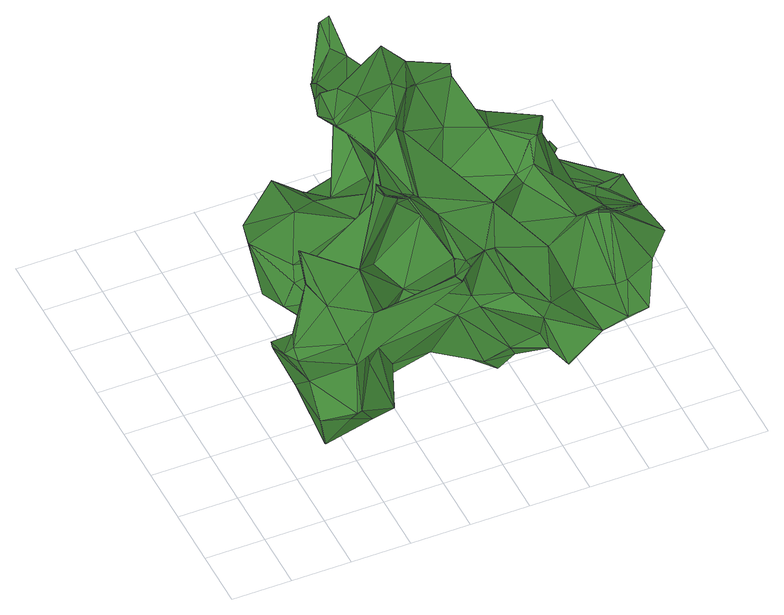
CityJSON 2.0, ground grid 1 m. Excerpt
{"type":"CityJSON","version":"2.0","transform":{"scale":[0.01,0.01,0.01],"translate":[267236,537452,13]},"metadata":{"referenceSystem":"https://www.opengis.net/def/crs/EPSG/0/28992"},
"CityObjects":{
"tree1":{"type":"SolitaryVegetationObject","attributes":{"gtid":595,"crown_width_m":6.22,"crown_median_z":16.18,"crown_r50_m":0.241,"crown_porosity":0.91,"trunk_H_m":2.39,"trunk_DBH_m":0.137,"trunk_radius_m":0.0687,"trunk_base_height_m":13.79,"original_gtid":"597"},"geometry":[{"type":"Solid","lod":"3","boundaries":[[[[0,1,2]],[[3,4,5]],[[5,6,7]],[[8,9,10]],[[11,12,13]],[[14,15,16]],[[17,15,14]],[[18,19,20]],[[18,20,21]],[[22,23,24]],[[25,23,22]],[[26,27,28]],[[29,30,0]],[[31,32,33]],[[34,25,35]],[[36,37,38]],[[37,36,39]],[[3,40,41]],[[42,43,44]],[[12,45,46]],[[47,48,49]],[[50,51,43]],[[5,40,3]],[[7,40,5]],[[52,53,54]],[[55,53,52]],[[56,57,58]],[[34,35,59]],[[60,61,62]],[[63,49,48]],[[64,65,66]],[[56,58,67]],[[35,68,69]],[[70,71,72]],[[73,74,75]],[[76,77,78]],[[70,72,79]],[[80,81,82]],[[83,84,85]],[[86,87,88]],[[89,87,86]],[[90,91,92]],[[93,94,95]],[[46,96,97]],[[98,97,96]],[[99,76,100]],[[99,100,101]],[[68,35,102]],[[76,66,100]],[[103,104,105]],[[89,95,94]],[[86,95,89]],[[88,87,106]],[[107,106,87]],[[108,109,110]],[[81,103,82]],[[111,112,113]],[[68,11,114]],[[115,116,117]],[[104,92,105]],[[118,119,120]],[[120,119,121]],[[122,123,124]],[[34,59,125]],[[82,126,80]],[[127,80,126]],[[90,104,81]],[[90,81,80]],[[128,129,130]],[[89,107,87]],[[89,131,107]],[[114,132,68]],[[40,7,133]],[[40,133,134]],[[135,136,137]],[[138,139,140]],[[141,142,143]],[[144,145,146]],[[147,146,145]],[[148,67,149]],[[150,151,58]],[[152,153,154]],[[45,155,10]],[[6,156,157]],[[130,129,105]],[[158,159,130]],[[130,159,160]],[[31,33,161]],[[162,161,33]],[[163,15,164]],[[165,15,163]],[[90,92,104]],[[55,36,142]],[[41,166,158]],[[167,168,17]],[[169,170,144]],[[171,4,126]],[[172,72,173]],[[152,174,175]],[[152,175,141]],[[176,172,177]],[[32,178,33]],[[136,19,18]],[[179,160,56]],[[85,28,27]],[[103,105,180]],[[12,46,13]],[[9,181,10]],[[182,183,60]],[[161,184,117]],[[84,185,85]],[[90,80,127]],[[142,174,55]],[[105,129,180]],[[81,104,103]],[[46,186,13]],[[20,19,187]],[[89,188,131]],[[21,189,77]],[[190,112,191]],[[32,164,17]],[[26,28,192]],[[193,33,178]],[[194,195,196]],[[197,198,167]],[[111,113,199]],[[200,201,202]],[[203,200,202]],[[38,204,205]],[[125,204,38]],[[205,141,143]],[[124,126,82]],[[48,206,63]],[[102,11,68]],[[207,178,168]],[[36,38,143]],[[208,209,210]],[[211,210,209]],[[212,62,147]],[[129,213,180]],[[46,214,179]],[[21,106,18]],[[161,117,200]],[[89,215,188]],[[89,94,215]],[[216,217,86]],[[173,207,172]],[[218,172,207]],[[59,35,69]],[[219,83,26]],[[78,66,76]],[[48,220,206]],[[181,96,45]],[[221,222,223]],[[224,53,219]],[[55,219,53]],[[225,203,226]],[[66,78,64]],[[51,139,138]],[[106,227,18]],[[199,113,144]],[[219,26,224]],[[228,51,50]],[[139,51,228]],[[120,229,118]],[[120,230,229]],[[153,152,231]],[[232,233,234]],[[235,128,214]],[[76,99,29]],[[76,29,0]],[[154,236,152]],[[4,171,157]],[[121,42,120]],[[135,224,19]],[[38,205,143]],[[225,182,237]],[[71,193,173]],[[71,173,72]],[[238,239,227]],[[38,37,24]],[[178,207,193]],[[173,193,207]],[[221,182,225]],[[183,182,221]],[[132,148,240]],[[132,240,69]],[[241,242,101]],[[63,243,140]],[[244,140,243]],[[69,68,132]],[[237,182,245]],[[179,186,46]],[[246,247,248]],[[249,248,247]],[[250,101,182]],[[67,148,179]],[[14,16,251]],[[252,2,253]],[[254,67,255]],[[254,149,67]],[[78,256,64]],[[212,60,62]],[[143,142,36]],[[166,41,134]],[[77,189,78]],[[257,78,189]],[[190,258,259]],[[45,10,181]],[[16,15,165]],[[260,1,30]],[[84,219,174]],[[55,174,219]],[[153,261,262]],[[163,263,75]],[[52,54,195]],[[264,233,232]],[[79,210,265]],[[163,164,263]],[[229,230,44]],[[190,191,258]],[[151,150,133]],[[250,182,212]],[[161,200,31]],[[164,73,263]],[[16,75,74]],[[16,74,251]],[[151,266,7]],[[144,191,199]],[[7,249,151]],[[32,17,168]],[[58,151,249]],[[210,79,208]],[[114,148,132]],[[73,31,74]],[[224,26,19]],[[6,4,220]],[[126,4,127]],[[21,267,106]],[[6,5,4]],[[268,147,269]],[[270,77,252]],[[216,270,252]],[[211,183,223]],[[69,234,59]],[[206,220,271]],[[272,253,273]],[[188,215,50]],[[274,220,48]],[[32,168,178]],[[21,20,189]],[[83,85,27]],[[47,63,140]],[[275,276,14]],[[217,252,260]],[[227,239,18]],[[77,76,252]],[[252,76,0]],[[129,235,97]],[[277,97,98]],[[115,203,116]],[[131,238,107]],[[156,220,278]],[[156,6,220]],[[279,94,93]],[[138,140,244]],[[44,138,277]],[[147,279,93]],[[4,157,220]],[[82,213,124]],[[103,213,82]],[[9,119,181]],[[240,232,234]],[[39,280,8]],[[13,186,11]],[[274,156,278]],[[8,281,9]],[[280,281,8]],[[58,134,133]],[[54,53,224]],[[174,236,282]],[[274,278,220]],[[50,43,42]],[[147,62,269]],[[19,136,135]],[[73,75,263]],[[283,241,65]],[[283,65,64]],[[50,238,131]],[[50,131,188]],[[121,238,42]],[[115,226,203]],[[56,67,179]],[[202,116,203]],[[122,171,123]],[[284,262,203]],[[117,184,115]],[[182,60,212]],[[11,102,285]],[[11,285,12]],[[102,25,285]],[[286,252,253]],[[198,197,264]],[[198,264,232]],[[287,288,67]],[[203,262,251]],[[146,169,144]],[[284,153,262]],[[92,130,105]],[[158,91,41]],[[18,239,136]],[[107,227,106]],[[289,204,59]],[[19,26,290]],[[97,291,124]],[[95,30,93]],[[190,259,249]],[[58,249,259]],[[211,209,146]],[[211,146,147]],[[270,106,267]],[[147,292,211]],[[211,223,210]],[[77,267,21]],[[100,241,101]],[[249,6,157]],[[249,7,6]],[[293,121,119]],[[9,195,293]],[[9,293,119]],[[287,67,259]],[[273,260,272]],[[217,30,95]],[[260,30,217]],[[209,169,146]],[[294,179,214]],[[109,255,218]],[[162,33,193]],[[24,23,38]],[[238,121,239]],[[158,130,92]],[[38,23,125]],[[185,282,283]],[[171,244,157]],[[252,0,2]],[[17,164,15]],[[59,204,125]],[[83,27,26]],[[255,67,288]],[[97,214,46]],[[22,285,25]],[[171,122,244]],[[157,271,220]],[[165,75,16]],[[189,20,187]],[[79,265,70]],[[70,265,184]],[[115,184,265]],[[202,117,116]],[[164,31,73]],[[32,31,164]],[[75,165,163]],[[221,226,115]],[[240,148,149]],[[240,149,109]],[[270,267,77]],[[12,285,45]],[[277,229,44]],[[181,118,229]],[[119,118,181]],[[229,277,98]],[[218,177,172]],[[1,260,273]],[[272,260,252]],[[100,65,241]],[[235,214,97]],[[160,159,57]],[[295,94,279]],[[45,285,22]],[[3,91,4]],[[272,252,286]],[[92,91,158]],[[134,58,57]],[[134,57,166]],[[160,57,56]],[[107,238,227]],[[237,282,236]],[[102,35,25]],[[69,240,234]],[[174,152,236]],[[183,211,292]],[[187,19,290]],[[187,290,296]],[[24,155,45]],[[22,24,45]],[[14,205,297]],[[99,298,29]],[[181,229,96]],[[191,299,258]],[[277,138,291]],[[167,108,168]],[[97,277,291]],[[245,182,101]],[[221,225,226]],[[85,185,28]],[[149,254,109]],[[41,40,134]],[[234,289,59]],[[41,91,3]],[[112,111,191]],[[191,111,199]],[[127,4,91]],[[251,262,14]],[[88,216,86]],[[255,288,287]],[[200,117,201]],[[144,113,243]],[[249,112,190]],[[206,243,63]],[[212,298,99]],[[212,147,298]],[[212,99,250]],[[109,232,240]],[[108,232,109]],[[108,198,232]],[[167,198,108]],[[88,106,270]],[[88,270,216]],[[36,55,52]],[[250,99,101]],[[249,244,248]],[[157,244,249]],[[101,242,245]],[[137,136,239]],[[137,239,121]],[[112,300,113]],[[204,233,205]],[[138,244,122]],[[122,124,291]],[[122,291,138]],[[147,301,298]],[[29,298,301]],[[29,301,93]],[[147,93,301]],[[216,252,217]],[[295,279,47]],[[245,302,237]],[[237,303,282]],[[292,269,61]],[[268,269,292]],[[273,2,1]],[[273,253,2]],[[292,60,183]],[[272,286,253]],[[0,30,1]],[[36,304,39]],[[52,304,36]],[[167,17,297]],[[230,42,44]],[[215,228,50]],[[120,42,230]],[[95,86,217]],[[14,297,17]],[[197,167,297]],[[257,305,64]],[[135,54,224]],[[205,233,297]],[[204,289,233]],[[215,306,139]],[[229,98,96]],[[45,96,46]],[[29,93,30]],[[124,213,97]],[[112,249,300]],[[14,261,275]],[[184,161,70]],[[307,156,274]],[[154,237,236]],[[251,200,203]],[[251,74,200]],[[31,200,74]],[[225,284,203]],[[63,47,49]],[[237,284,225]],[[11,186,114]],[[148,186,179]],[[148,114,186]],[[84,83,219]],[[71,70,162]],[[71,162,193]],[[67,58,259]],[[166,159,158]],[[84,174,185]],[[282,185,174]],[[135,196,54]],[[34,23,25]],[[34,125,23]],[[58,133,150]],[[65,100,66]],[[133,7,266]],[[57,159,166]],[[254,255,109]],[[206,271,157]],[[157,156,206]],[[117,202,201]],[[39,304,280]],[[195,280,304]],[[52,195,304]],[[289,234,233]],[[268,292,147]],[[154,153,284]],[[154,284,237]],[[133,266,151]],[[137,196,135]],[[60,292,61]],[[308,276,275]],[[246,248,244]],[[128,235,129]],[[295,306,94]],[[297,233,197]],[[264,197,233]],[[47,306,295]],[[47,140,306]],[[8,10,309]],[[8,309,39]],[[28,185,283]],[[51,138,44]],[[64,256,257]],[[78,257,256]],[[90,127,91]],[[160,179,294]],[[160,294,130]],[[195,281,280]],[[9,281,195]],[[156,243,206]],[[246,244,243]],[[156,307,243]],[[145,243,307]],[[144,243,145]],[[39,155,37]],[[283,302,241]],[[257,187,296]],[[189,187,257]],[[121,293,137]],[[62,61,269]],[[70,161,162]],[[249,247,300]],[[308,275,261]],[[308,261,153]],[[145,47,147]],[[145,307,47]],[[279,147,47]],[[48,47,274]],[[215,139,228]],[[153,231,308]],[[310,308,231]],[[310,231,141]],[[302,245,242]],[[241,302,242]],[[237,302,303]],[[287,259,255]],[[196,195,54]],[[51,44,43]],[[50,42,238]],[[174,142,175]],[[130,294,128]],[[141,175,142]],[[168,110,207]],[[108,110,168]],[[259,258,177]],[[307,274,47]],[[311,205,14]],[[246,243,113]],[[246,113,247]],[[247,113,300]],[[170,299,144]],[[144,299,191]],[[194,293,195]],[[194,196,293]],[[293,196,137]],[[258,299,170]],[[94,306,215]],[[139,306,140]],[[37,155,24]],[[218,110,109]],[[207,110,218]],[[223,265,210]],[[294,214,128]],[[221,223,183]],[[205,311,312]],[[312,141,205]],[[97,213,129]],[[115,222,221]],[[14,262,261]],[[72,172,176]],[[223,222,265]],[[265,222,115]],[[126,124,123]],[[126,123,171]],[[309,155,39]],[[309,10,155]],[[302,283,303]],[[282,303,283]],[[283,305,28]],[[64,305,283]],[[141,231,152]],[[296,192,257]],[[257,192,305]],[[28,305,192]],[[290,192,296]],[[290,26,192]],[[311,276,312]],[[311,14,276]],[[312,276,141]],[[310,276,308]],[[141,276,310]],[[180,213,103]],[[208,79,176]],[[72,176,79]],[[255,177,218]],[[255,259,177]],[[170,177,258]],[[176,177,208]],[[169,177,170]],[[169,209,177]],[[208,177,209]],[[313,314,315]],[[313,315,316]],[[316,315,317]],[[316,317,318]],[[315,314,319]],[[315,319,317]],[[317,319,320]],[[317,320,318]],[[319,314,321]],[[319,321,320]],[[320,321,322]],[[320,322,318]],[[321,314,323]],[[321,323,322]],[[322,323,324]],[[322,324,318]],[[323,314,325]],[[323,325,324]],[[324,325,326]],[[324,326,318]],[[325,314,327]],[[325,327,326]],[[326,327,328]],[[326,328,318]],[[327,314,329]],[[327,329,328]],[[328,329,330]],[[328,330,318]],[[329,314,331]],[[329,331,330]],[[330,331,332]],[[330,332,318]],[[331,314,333]],[[331,333,332]],[[332,333,334]],[[332,334,318]],[[333,314,335]],[[333,335,334]],[[334,335,336]],[[334,336,318]],[[335,314,337]],[[335,337,336]],[[336,337,338]],[[336,338,318]],[[337,314,339]],[[337,339,338]],[[338,339,340]],[[338,340,318]],[[339,314,341]],[[339,341,340]],[[340,341,342]],[[340,342,318]],[[341,314,343]],[[341,343,342]],[[342,343,344]],[[342,344,318]],[[343,314,345]],[[343,345,344]],[[344,345,346]],[[344,346,318]],[[345,314,347]],[[345,347,346]],[[346,347,348]],[[346,348,318]],[[347,314,349]],[[347,349,348]],[[348,349,350]],[[348,350,318]],[[349,314,351]],[[349,351,350]],[[350,351,352]],[[350,352,318]],[[351,314,353]],[[351,353,352]],[[352,353,354]],[[352,354,318]],[[353,314,355]],[[353,355,354]],[[354,355,356]],[[354,356,318]],[[355,314,357]],[[355,357,356]],[[356,357,358]],[[356,358,318]],[[357,314,359]],[[357,359,358]],[[358,359,360]],[[358,360,318]],[[359,314,361]],[[359,361,360]],[[360,361,362]],[[360,362,318]],[[361,314,313]],[[361,313,362]],[[362,313,316]],[[362,316,318]]]]}]}
},
"vertices":[
[632,147,402],[621,137,410],[638,131,411],[100,98,331],[185,66,318],[169,72,363],[218,74,407],[151,103,423],[362,396,223],[400,297,234],[333,358,168],[175,314,226],[243,288,160],[243,287,162],[369,561,341],[370,578,465],[393,565,452],[325,533,433],[655,181,282],[654,297,263],[698,199,293],[690,154,281],[273,405,183],[285,448,185],[324,417,135],[207,427,192],[668,412,258],[688,435,252],[669,413,260],[600,167,379],[606,148,397],[316,506,476],[306,505,480],[284,438,514],[204,490,216],[178,473,259],[486,500,172],[377,472,150],[374,501,154],[402,461,184],[98,110,349],[86,118,334],[476,124,174],[467,119,193],[429,134,168],[299,342,135],[255,263,157],[426,127,410],[378,70,443],[385,100,426],[505,60,231],[466,120,195],[527,415,237],[583,415,258],[586,371,264],[558,447,224],[206,166,327],[146,178,308],[179,206,425],[252,531,274],[456,350,357],[414,319,361],[503,254,353],[377,100,418],[690,298,292],[662,306,291],[677,269,302],[272,224,364],[163,417,275],[245,430,298],[390,429,594],[303,399,565],[312,347,588],[371,576,467],[393,563,454],[387,616,495],[659,199,351],[734,138,321],[729,209,315],[383,375,564],[170,53,221],[138,78,158],[215,76,182],[687,435,250],[677,444,247],[682,450,258],[620,23,285],[620,22,283],[655,22,291],[574,15,280],[122,63,226],[122,103,276],[124,161,216],[535,130,373],[500,44,344],[562,101,299],[323,229,180],[269,146,188],[330,200,184],[580,282,397],[613,278,350],[599,313,424],[170,383,195],[189,115,138],[137,80,157],[167,116,150],[659,88,245],[593,52,248],[338,439,419],[355,368,414],[314,410,483],[277,164,553],[285,185,531],[324,185,509],[194,320,265],[508,435,504],[483,423,461],[436,410,510],[425,189,164],[433,210,187],[455,140,139],[500,169,225],[257,146,255],[229,117,260],[250,72,195],[302,526,209],[182,41,242],[173,39,242],[209,125,192],[202,128,150],[147,163,214],[522,23,223],[204,345,277],[137,152,431],[114,148,339],[579,302,259],[620,211,290],[551,241,302],[387,140,278],[418,125,297],[407,133,317],[469,566,217],[496,514,167],[461,554,154],[326,186,511],[380,198,444],[360,225,464],[476,201,427],[262,290,316],[317,276,323],[143,190,467],[144,188,468],[511,529,297],[488,572,326],[504,503,316],[326,416,136],[353,73,432],[246,101,375],[103,199,270],[105,204,275],[158,185,281],[334,400,506],[315,404,543],[368,612,491],[324,541,443],[377,610,480],[103,204,277],[357,498,411],[307,476,451],[353,227,470],[334,229,479],[212,91,316],[278,347,540],[278,359,543],[568,465,230],[503,513,215],[335,348,550],[328,315,489],[282,438,514],[275,202,265],[197,127,135],[357,248,199],[542,367,415],[471,378,433],[424,421,554],[637,423,249],[220,298,232],[709,291,282],[520,22,224],[729,209,313],[283,213,520],[282,210,536],[743,319,277],[283,419,545],[519,301,289],[485,360,257],[554,298,266],[399,528,326],[407,451,369],[278,164,555],[347,463,435],[362,421,416],[468,427,445],[444,498,425],[308,530,225],[408,543,246],[363,84,424],[274,409,509],[376,341,526],[375,341,502],[409,377,542],[395,359,472],[550,284,385],[199,125,136],[274,160,206],[497,62,296],[649,89,294],[630,91,290],[318,335,499],[637,422,247],[355,51,439],[506,425,488],[507,433,505],[438,408,510],[625,375,256],[510,416,432],[506,427,487],[598,110,264],[503,91,235],[392,174,166],[454,138,139],[488,573,324],[366,400,317],[332,489,243],[291,462,275],[240,129,184],[515,466,311],[565,431,384],[529,114,217],[578,143,289],[322,367,307],[624,350,385],[632,364,405],[373,123,419],[310,171,336],[631,366,406],[356,207,443],[317,211,480],[278,211,367],[225,146,433],[586,310,421],[416,544,435],[638,129,409],[669,97,437],[388,315,401],[328,315,487],[709,292,284],[745,318,278],[299,221,502],[297,221,500],[621,135,408],[474,603,339],[474,575,329],[369,610,493],[420,463,304],[426,419,556],[139,152,432],[700,124,296],[407,216,407],[437,243,362],[699,107,302],[354,72,431],[638,87,442],[638,89,443],[378,71,445],[474,605,338],[474,604,334],[352,162,194],[355,52,440],[447,133,403],[446,422,248],[436,386,305],[583,416,260],[633,363,282],[462,471,384],[216,359,201],[668,95,436],[332,230,477],[352,231,454],[294,512,250],[714,304,281],[283,151,205],[420,348,409],[461,260,284],[229,139,241],[446,133,401],[744,318,276],[369,559,341],[556,269,377],[316,202,503],[314,200,501],[503,209,365],[611,367,380],[568,377,281],[463,450,225],[714,305,282],[469,111,318],[384,102,428],[476,605,334],[335,422,182],[483,575,324],[406,537,316],[473,575,327],[382,295,78],[375,295,79],[382,297,78],[405,291,317],[405,292,317],[399,291,318],[381,298,78],[405,294,318],[380,300,79],[403,296,318],[379,301,79],[402,297,318],[377,302,79],[400,297,318],[375,302,79],[399,298,318],[373,302,79],[397,297,318],[372,301,79],[395,297,319],[370,300,79],[394,296,319],[369,299,80],[393,294,319],[368,297,80],[392,293,319],[368,295,80],[392,291,319],[368,293,80],[392,289,319],[369,292,79],[393,288,319],[370,290,79],[394,286,318],[372,289,79],[395,285,318],[373,288,79],[397,284,318],[375,288,79],[398,284,318],[377,288,79],[400,284,318],[378,289,79],[402,285,318],[380,290,78],[403,286,318],[381,291,78],[404,287,317],[382,293,78],[405,289,317]
]}
